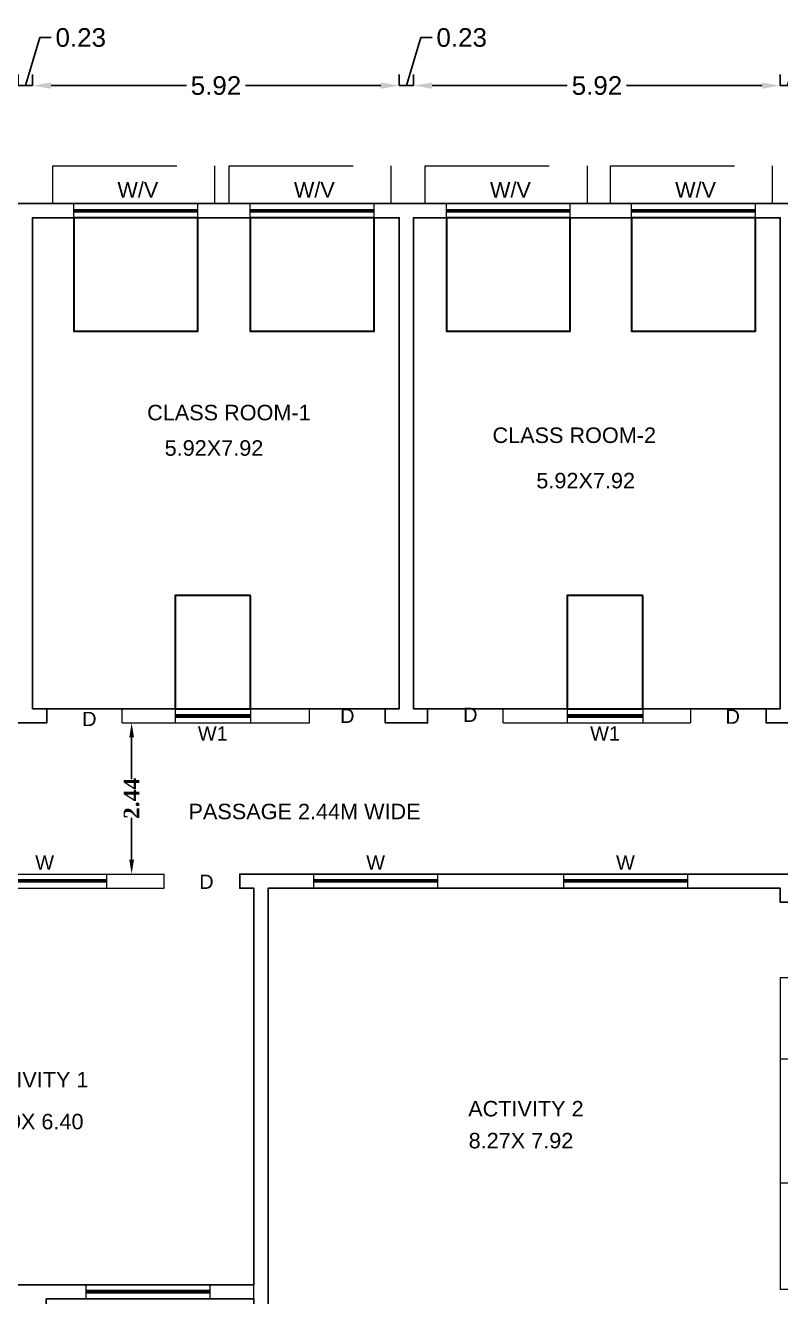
# Model space of a CAD drawing. Header units: metres. Extents: x -278 to 15491, y -352 to 277.
# Drawn here: x 15288.04 to 15300.23, y -315.56 to -295.05 of the extents above; entities that cross this region are included whole.
import ezdxf

# ---------------------------------------------------------------- set-up
doc = ezdxf.new("R2010")
doc.units = ezdxf.units.M
doc.header["$MEASUREMENT"] = 0
doc.linetypes.add('CABLIN', pattern=[0.35, 0.25, -0.1])
for name, color, linetype in [('0 @ 1', 7, 'Continuous'), ('BLK_1_FLR_0_CARPET_AREA', 10, 'Continuous'), ('BLK_1_FLR_0_REGULAR_ROOM_1', 3, 'Continuous'), ('PASSAGE', 2, 'Continuous')]:
    doc.layers.add(name, color=color, linetype=linetype)
doc.layers.add('BLK_1_FLR_0_BLT_UP_AREA', color=26, linetype='Continuous', plot=False)
doc.layers.add('BLK_1_FLR_0_ROOM_1_LIGHT_VENTILATION_1', color=232, linetype='Continuous', lineweight=30)
doc.styles.get("Standard").update_dxf_attribs({"font": 'arial.ttf'})
doc.styles.add('working', font='timesbd.ttf', dxfattribs={"height": 0.25})
doc.dimstyles.new('Annotative', dxfattribs={"dimscale": 0, "dimtxt": 0.3, "dimasz": 0.3, "dimexe": 0.18, "dimexo": 0.0625, "dimgap": 0.09, "dimtad": 0, "dimzin": 0, "dimdsep": 46, "dimtxsty": 'Standard', "dimcen": 0.09, "dimadec": 0, "dimazin": 0, "dimtfac": 1, "dimtofl": 0, "dimtmove": 0, "dimatfit": 3, "dimfxl": 0, "dimtolj": 1, "dimtzin": 0, "dimarcsym": 0})
doc.dimstyles.new('new model', dxfattribs={"dimtxt": 0.25, "dimasz": 0.23, "dimexe": 0.1, "dimexo": 0.1, "dimgap": 0, "dimtad": 0, "dimtoh": 1, "dimzin": 1, "dimdsep": 46, "dimtxsty": 'working', "dimcen": 0.09, "dimse1": 1, "dimse2": 1, "dimclrd": 8, "dimclre": 8, "dimclrt": 3, "dimadec": 1, "dimazin": 0, "dimtfac": 1, "dimtofl": 0, "dimtmove": 0, "dimatfit": 3, "dimfxl": 0, "dimtolj": 1, "dimtzin": 0, "dimlwd": -1, "dimlwe": -1, "dimarcsym": 0})

# ---------------------------------------------------------------- blocks, each defined once
blk = doc.blocks.new('*D23')
at = {"color": 0, "lineweight": -2, "ltscale": 10}
for p, q in [((15288.043, -296.02), (15288.276, -295.245)), ((15288.276, -295.245), (15288.456, -295.245)), ((15287.928, -296.02), (15287.928, -295.84)), ((15288.158, -296.02), (15288.158, -295.84)), ((15287.628, -296.02), (15287.328, -296.02)), ((15287.928, -296.02), (15288.158, -296.02)), ((15288.458, -296.02), (15288.758, -296.02))]:
    blk.add_line(p, q, dxfattribs=at)
at = {"color": 0, "lineweight": 0, "ltscale": 10}
for points in [[(15287.628, -295.97), (15287.628, -296.07), (15287.928, -296.02)], [(15288.458, -295.97), (15288.458, -296.07), (15288.158, -296.02)]]:
    blk.add_solid(points, dxfattribs=at)
at = {"layer": 'Defpoints', "color": 0, "lineweight": 0, "ltscale": 10}
for p in [(15287.928, -296.02), (15288.158, -296.02), (15288.158, -296.02)]:
    blk.add_point(p, dxfattribs=at)
at = {"color": 0, "lineweight": 0, "ltscale": 10, "insert": (15288.936, -295.245), "char_height": 0.3, "attachment_point": 5}
blk.add_mtext('\\A1;0.23', dxfattribs=at)
blk = doc.blocks.new('*D24')
at = {"color": 0, "lineweight": -2, "ltscale": 10}
for p, q in [((15288.158, -296.02), (15288.158, -295.84)), ((15294.077, -296.02), (15294.077, -295.84)), ((15288.458, -296.02), (15290.64, -296.02)), ((15293.777, -296.02), (15291.596, -296.02))]:
    blk.add_line(p, q, dxfattribs=at)
at = {"color": 0, "lineweight": 0, "ltscale": 10}
for points in [[(15288.458, -295.97), (15288.458, -296.07), (15288.158, -296.02)], [(15293.777, -295.97), (15293.777, -296.07), (15294.077, -296.02)]]:
    blk.add_solid(points, dxfattribs=at)
at = {"layer": 'Defpoints', "color": 0, "lineweight": 0, "ltscale": 10}
for p in [(15288.158, -296.02), (15294.077, -296.02), (15294.077, -296.02)]:
    blk.add_point(p, dxfattribs=at)
at = {"color": 0, "lineweight": 0, "ltscale": 10, "insert": (15291.118, -296.02), "char_height": 0.3, "attachment_point": 5}
blk.add_mtext('\\A1;5.92', dxfattribs=at)
blk = doc.blocks.new('*D25')
at = {"color": 0, "lineweight": -2, "ltscale": 10}
for p, q in [((15294.192, -296.02), (15294.425, -295.245)), ((15294.425, -295.245), (15294.605, -295.245)), ((15294.077, -296.02), (15294.077, -295.84)), ((15294.307, -296.02), (15294.307, -295.84)), ((15293.777, -296.02), (15293.477, -296.02)), ((15294.077, -296.02), (15294.307, -296.02)), ((15294.607, -296.02), (15294.907, -296.02))]:
    blk.add_line(p, q, dxfattribs=at)
at = {"color": 0, "lineweight": 0, "ltscale": 10}
for points in [[(15293.777, -295.97), (15293.777, -296.07), (15294.077, -296.02)], [(15294.607, -295.97), (15294.607, -296.07), (15294.307, -296.02)]]:
    blk.add_solid(points, dxfattribs=at)
at = {"layer": 'Defpoints', "color": 0, "lineweight": 0, "ltscale": 10}
for p in [(15294.077, -296.02), (15294.307, -296.02), (15294.307, -296.02)]:
    blk.add_point(p, dxfattribs=at)
at = {"color": 0, "lineweight": 0, "ltscale": 10, "insert": (15295.084, -295.245), "char_height": 0.3, "attachment_point": 5}
blk.add_mtext('\\A1;0.23', dxfattribs=at)
blk = doc.blocks.new('*D26')
at = {"color": 0, "lineweight": -2, "ltscale": 10}
for p, q in [((15294.307, -296.02), (15294.307, -295.84)), ((15300.226, -296.02), (15300.226, -295.84)), ((15294.607, -296.02), (15296.788, -296.02)), ((15299.926, -296.02), (15297.745, -296.02))]:
    blk.add_line(p, q, dxfattribs=at)
at = {"color": 0, "lineweight": 0, "ltscale": 10}
for points in [[(15294.607, -295.97), (15294.607, -296.07), (15294.307, -296.02)], [(15299.926, -295.97), (15299.926, -296.07), (15300.226, -296.02)]]:
    blk.add_solid(points, dxfattribs=at)
at = {"layer": 'Defpoints', "color": 0, "lineweight": 0, "ltscale": 10}
for p in [(15294.307, -296.02), (15300.226, -296.02), (15300.226, -296.02)]:
    blk.add_point(p, dxfattribs=at)
at = {"color": 0, "lineweight": 0, "ltscale": 10, "insert": (15297.267, -296.02), "char_height": 0.3, "attachment_point": 5}
blk.add_mtext('\\A1;5.92', dxfattribs=at)
blk = doc.blocks.new('*D27')
at = {"color": 0, "lineweight": -2, "ltscale": 10}
for p, q in [((15300.34, -296.02), (15300.573, -295.245)), ((15300.573, -295.245), (15300.753, -295.245)), ((15300.226, -296.02), (15300.226, -295.84)), ((15300.455, -296.02), (15300.455, -295.84)), ((15299.926, -296.02), (15299.626, -296.02)), ((15300.226, -296.02), (15300.455, -296.02)), ((15300.755, -296.02), (15301.055, -296.02))]:
    blk.add_line(p, q, dxfattribs=at)
at = {"color": 0, "lineweight": 0, "ltscale": 10}
for points in [[(15299.926, -295.97), (15299.926, -296.07), (15300.226, -296.02)], [(15300.755, -295.97), (15300.755, -296.07), (15300.455, -296.02)]]:
    blk.add_solid(points, dxfattribs=at)
at = {"layer": 'Defpoints', "color": 0, "lineweight": 0, "ltscale": 10}
for p in [(15300.226, -296.02), (15300.455, -296.02), (15300.455, -296.02)]:
    blk.add_point(p, dxfattribs=at)
at = {"color": 0, "lineweight": 0, "ltscale": 10, "insert": (15301.232, -295.245), "char_height": 0.3, "attachment_point": 5}
blk.add_mtext('\\A1;0.23', dxfattribs=at)
blk = doc.blocks.new('*D286')
at = {"layer": 'Defpoints', "color": 0, "lineweight": 0}
for p in [(15289.757, -306.305), (15289.77, -306.305), (15289.77, -308.743)]:
    blk.add_point(p, dxfattribs=at)
at = {"layer": 'PASSAGE', "color": 2}
for p, q in [((15289.757, -306.535), (15289.757, -307.212)), ((15289.757, -308.513), (15289.757, -307.836))]:
    blk.add_line(p, q, dxfattribs=at)
at = {"layer": 'PASSAGE', "color": 2, "lineweight": 0}
for points in [[(15289.719, -306.535), (15289.795, -306.535), (15289.757, -306.305)], [(15289.719, -308.513), (15289.795, -308.513), (15289.757, -308.743)]]:
    blk.add_solid(points, dxfattribs=at)
at = {"layer": 'PASSAGE', "color": 2, "lineweight": 35, "insert": (15289.757, -307.524), "char_height": 0.25, "attachment_point": 5, "rotation": 90, "style": 'working'}
blk.add_mtext('\\A1;2.44', dxfattribs=at)

msp = doc.modelspace()

# ---------------------------------------------------------------- linework, layer by layer
at = {"linetype": 'CABLIN', "lineweight": 0, "ltscale": 8}
for p, q in [((15288.484, -297.924), (15288.484, -297.314)), ((15288.484, -297.314), (15291.094, -297.314)), ((15291.094, -297.314), (15291.094, -297.924)), ((15291.332, -297.924), (15291.332, -297.314)), ((15291.332, -297.314), (15293.942, -297.314)), ((15293.942, -297.314), (15293.942, -297.924)), ((15294.497, -297.924), (15294.497, -297.314)), ((15294.497, -297.314), (15297.107, -297.314)), ((15297.107, -297.314), (15297.107, -297.924)), ((15297.485, -297.924), (15297.485, -297.314)), ((15297.485, -297.314), (15300.095, -297.314)), ((15300.095, -297.314), (15300.095, -297.924))]:
    msp.add_line(p, q, dxfattribs=at)
at = {"lineweight": 0}
for p, q in [((15310.185, -297.924), (15269.482, -297.924)), ((15288.157, -306.076), (15288.157, -298.152)), ((15288.157, -298.152), (15294.077, -298.152)), ((15294.077, -306.076), (15294.077, -298.152)), ((15294.306, -306.076), (15294.306, -298.152)), ((15294.306, -298.152), (15300.226, -298.152)), ((15300.226, -306.076), (15300.226, -298.152)), ((15288.157, -306.076), (15288.386, -306.076)), ((15288.386, -306.305), (15288.386, -306.076)), ((15289.606, -306.076), (15292.629, -306.076)), ((15289.606, -306.305), (15289.606, -306.076)), ((15292.629, -306.305), (15292.629, -306.076)), ((15293.849, -306.076), (15294.077, -306.076)), ((15293.849, -306.305), (15293.849, -306.076)), ((15294.306, -306.076), (15294.534, -306.076)), ((15294.534, -306.305), (15294.534, -306.076)), ((15295.754, -306.076), (15298.777, -306.076)), ((15295.754, -306.305), (15295.754, -306.076)), ((15298.777, -306.076), (15298.777, -306.305)), ((15299.997, -306.076), (15300.226, -306.076)), ((15299.997, -306.076), (15299.997, -306.305)), ((15288.386, -306.305), (15285.262, -306.305)), ((15289.606, -306.305), (15292.629, -306.305)), ((15293.849, -306.305), (15294.534, -306.305)), ((15295.754, -306.305), (15298.777, -306.305)), ((15299.997, -306.305), (15300.455, -306.305)), ((15286.567, -308.743), (15290.282, -308.743)), ((15290.282, -308.972), (15290.282, -308.743)), ((15291.502, -308.743), (15300.455, -308.743)), ((15291.502, -308.972), (15291.502, -308.743)), ((15286.567, -308.972), (15290.282, -308.972)), ((15291.502, -308.972), (15291.73, -308.972)), ((15291.73, -327.944), (15291.73, -308.972)), ((15291.959, -316.896), (15291.959, -308.972)), ((15300.226, -308.972), (15291.959, -308.972)), ((15300.226, -308.972), (15300.226, -309.2)), ((15300.455, -309.2), (15300.225, -309.2)), ((15300.455, -310.42), (15300.225, -310.42)), ((15300.226, -310.42), (15300.226, -315.447)), ((15285.025, -315.372), (15291.73, -315.372)), ((15300.455, -315.447), (15300.225, -315.447))]:
    msp.add_line(p, q, dxfattribs=at)
at = {"lineweight": 0, "ltscale": 10}
for p, q in [((15288.824, -298.152), (15288.824, -297.924)), ((15288.824, -298.018), (15290.824, -298.018)), ((15288.824, -298.038), (15290.824, -298.038)), ((15288.824, -298.058), (15290.824, -298.058)), ((15290.824, -298.152), (15290.824, -297.924)), ((15291.672, -298.152), (15291.672, -297.924)), ((15291.672, -298.018), (15293.672, -298.018)), ((15291.672, -298.038), (15293.672, -298.038)), ((15291.672, -298.058), (15293.672, -298.058)), ((15293.672, -298.152), (15293.672, -297.924)), ((15294.837, -298.152), (15294.837, -297.924)), ((15294.837, -298.018), (15296.837, -298.018)), ((15294.837, -298.038), (15296.837, -298.038)), ((15294.837, -298.058), (15296.837, -298.058)), ((15296.837, -298.152), (15296.837, -297.924)), ((15297.825, -298.152), (15297.825, -297.924)), ((15297.825, -298.018), (15299.825, -298.018)), ((15297.825, -298.038), (15299.825, -298.038)), ((15297.825, -298.058), (15299.825, -298.058)), ((15299.825, -298.152), (15299.825, -297.924)), ((15290.457, -306.076), (15290.457, -306.305)), ((15290.457, -306.171), (15291.677, -306.171)), ((15290.457, -306.191), (15291.677, -306.191)), ((15290.457, -306.211), (15291.677, -306.211)), ((15291.677, -306.076), (15291.677, -306.305)), ((15296.788, -306.076), (15296.788, -306.305)), ((15296.788, -306.171), (15298.008, -306.171)), ((15296.788, -306.191), (15298.008, -306.191)), ((15296.788, -306.211), (15298.008, -306.211)), ((15298.008, -306.076), (15298.008, -306.305)), ((15289.352, -308.837), (15287.352, -308.837)), ((15289.352, -308.857), (15287.352, -308.857)), ((15289.352, -308.877), (15287.352, -308.877)), ((15289.352, -308.743), (15289.352, -308.972)), ((15292.694, -308.743), (15292.694, -308.972)), ((15294.694, -308.837), (15292.694, -308.837)), ((15294.694, -308.857), (15292.694, -308.857)), ((15294.694, -308.877), (15292.694, -308.877)), ((15294.694, -308.743), (15294.694, -308.972)), ((15296.726, -308.743), (15296.726, -308.972)), ((15298.726, -308.837), (15296.726, -308.837)), ((15298.726, -308.857), (15296.726, -308.857)), ((15298.726, -308.877), (15296.726, -308.877)), ((15298.726, -308.743), (15298.726, -308.972)), ((15300.226, -311.728), (15300.455, -311.728)), ((15300.226, -313.728), (15300.455, -313.728)), ((15289.018, -315.372), (15289.018, -315.6)), ((15291.018, -315.466), (15289.018, -315.466)), ((15291.018, -315.486), (15289.018, -315.486)), ((15291.018, -315.372), (15291.018, -315.6)), ((15291.018, -315.506), (15289.018, -315.506))]:
    msp.add_line(p, q, dxfattribs=at)
msp.add_lwpolyline([(15288.157, -298.152), (15294.077, -298.152), (15294.077, -306.076), (15288.157, -306.076)], close=True, dxfattribs=at)
at = {"layer": 'BLK_1_FLR_0_BLT_UP_AREA', "color": 26}
msp.add_lwpolyline([(15288.378, -327.944), (15288.378, -315.6), (15291.73, -315.6), (15291.73, -327.944), (15310.185, -327.944), (15310.185, -297.924), (15269.482, -297.924), (15269.482, -327.944)], close=True, dxfattribs=at)
at = {"layer": 'BLK_1_FLR_0_CARPET_AREA', "color": 15}
for points in [[(15282.443, -306.305), (15288.386, -306.305), (15288.386, -306.076), (15288.157, -306.076), (15288.157, -298.152), (15294.077, -298.152), (15294.077, -306.076), (15293.849, -306.076), (15293.849, -306.305), (15294.534, -306.305), (15294.534, -306.076), (15294.306, -306.076), (15294.306, -298.152), (15300.226, -298.152), (15300.226, -306.076), (15299.997, -306.076), (15299.997, -306.305), (15300.455, -306.305)], [(15300.455, -308.743), (15291.502, -308.743), (15291.502, -308.972), (15291.73, -308.972), (15291.73, -315.372), (15285.025, -315.372), (15285.025, -308.972), (15285.347, -308.972), (15285.347, -308.743), (15280.682, -308.743), (15280.682, -308.972), (15284.797, -308.972), (15284.797, -315.372), (15280.301, -315.372), (15280.301, -315.829)], [(15300.455, -316.667), (15300.226, -316.667), (15300.226, -316.896), (15291.959, -316.896), (15291.959, -308.972), (15300.226, -308.972), (15300.225, -309.2), (15300.455, -309.2)]]:
    msp.add_lwpolyline(points, dxfattribs=at)
at = {"layer": 'BLK_1_FLR_0_REGULAR_ROOM_1', "color": 3}
for points in [[(15288.157, -306.076), (15294.077, -306.076), (15294.077, -298.152), (15288.157, -298.152)], [(15294.306, -298.152), (15300.226, -298.152), (15300.226, -306.076), (15294.306, -306.076)]]:
    msp.add_lwpolyline(points, close=True, dxfattribs=at)
at = {"layer": 'BLK_1_FLR_0_ROOM_1_LIGHT_VENTILATION_1', "color": 1}
for points in [[(15290.824, -298.152), (15288.824, -298.152), (15288.824, -299.982), (15290.824, -299.982)], [(15293.672, -298.152), (15291.672, -298.152), (15291.672, -299.982), (15293.672, -299.982)], [(15296.837, -298.152), (15294.837, -298.152), (15294.837, -299.982), (15296.837, -299.982)], [(15299.825, -298.152), (15297.825, -298.152), (15297.825, -299.982), (15299.825, -299.982)], [(15291.677, -304.246), (15290.457, -304.246), (15290.457, -306.076), (15291.677, -306.076)], [(15298.008, -304.246), (15296.788, -304.246), (15296.788, -306.076), (15298.008, -306.076)]]:
    msp.add_lwpolyline(points, close=True, dxfattribs=at)

# ---------------------------------------------------------------- texts
at = {"lineweight": 0}
for s, height, p in [('W/V', 0.25, (15289.528, -297.826)), ('W/V', 0.25, (15292.376, -297.826)), ('W/V', 0.25, (15295.541, -297.826)), ('W/V', 0.25, (15298.529, -297.826)), ('CLASS ROOM-1', 0.25, (15290.007, -301.421)), ('CLASS ROOM-2', 0.25, (15295.581, -301.787)), ('5.92X7.92', 0.25, (15290.29, -301.993)), ('5.92X7.92', 0.25, (15296.289, -302.519)), ('D', 0.23, (15295.107, -306.289)), ('D', 0.23, (15288.959, -306.356)), ('D', 0.23, (15293.122, -306.306)), ('D', 0.23, (15299.342, -306.318)), ('W1', 0.23, (15290.826, -306.591)), ('W1', 0.23, (15297.157, -306.591)), ('PASSAGE 2.44M WIDE', 0.25, (15290.675, -307.859)), ('W', 0.23, (15288.201, -308.673)), ('W', 0.23, (15293.543, -308.673)), ('W', 0.23, (15297.575, -308.673)), ('D', 0.23, (15290.848, -308.983)), ('ACTIVITY 1', 0.25, (15287.198, -312.187)), ('ACTIVITY 2', 0.25, (15295.189, -312.655)), ('6.70X 6.40', 0.25, (15287.291, -312.863)), ('8.27X 7.92', 0.25, (15295.196, -313.17))]:
    msp.add_text(s, height=height, dxfattribs=at).set_placement(p)

# ---------------------------------------------------------------- dimensions: what is measured, and where the dimension line sits
at = {"layer": '0 @ 1', "lineweight": 0, "ltscale": 10}
for base, p1, p2, picture, middle in [((15288.158, -296.02), (15287.928, -296.02), (15288.158, -296.02), '*D23', (15288.546, -295.245)), ((15294.307, -296.02), (15294.077, -296.02), (15294.307, -296.02), '*D25', (15294.695, -295.245)), ((15300.455, -296.02), (15300.226, -296.02), (15300.455, -296.02), '*D27', (15300.843, -295.245)), ((15294.077, -296.02), (15288.158, -296.02), (15294.077, -296.02), '*D24', (15291.118, -296.02)), ((15300.226, -296.02), (15294.307, -296.02), (15300.226, -296.02), '*D26', (15297.267, -296.02))]:
    dim = msp.add_linear_dim(base=base, p1=p1, p2=p2, angle=180, dimstyle='Annotative', override={"dimscale": 1, "dimtix": 0, "dimtofl": 0, "dimtmove": 1, "dimatfit": 3, "dimfxl": 7.5, "dimfxlon": 1, "dimarcsym": 1}, dxfattribs=at)
    dim.commit()
    dim.dimension.update_dxf_attribs({"geometry": picture, "text_midpoint": middle})
at = {"layer": 'PASSAGE', "lineweight": 35}
dim = msp.add_aligned_dim(p1=(15289.77, -308.743), p2=(15289.77, -306.305), distance=0.013, dimstyle='new model', override={"dimpost": '\\X', "dimclrd": 2, "dimclrt": 2}, dxfattribs=at)
dim.commit()
dim.dimension.update_dxf_attribs({"geometry": '*D286', "text_midpoint": (15289.757, -307.524)})

doc.saveas('drawing.dxf')
